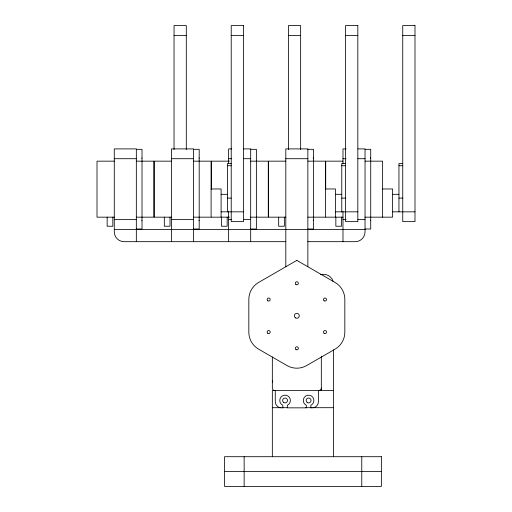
<?xml version="1.0" encoding="UTF-8"?>
<svg xmlns="http://www.w3.org/2000/svg" width="512" height="512" viewBox="0 0 512 512"><rect width="100%" height="100%" fill="white"/><g stroke="black" fill="none" stroke-linecap="round" stroke-linejoin="round"><path stroke-width="0.77" d="M174.042 35.405L186.298 35.405M231.219 35.405L243.469 35.405M288.397 35.405L300.646 35.405M345.568 35.405L357.824 35.405M402.746 35.405L414.995 35.405M231.782 148.902L228.627 148.902L228.627 163.526M243.597 148.902L250.682 148.902L250.682 241.677M346.131 148.902L342.982 148.902L342.982 163.526M357.946 148.902L365.037 148.902L365.037 231.878A9.805 9.805 0 0 1 355.232 241.677L307.859 241.677M136.333 149.325L142.016 149.325L142.016 229.011L136.333 229.011M193.51 149.325L199.194 149.325L199.194 229.011L193.51 229.011M250.682 149.325L256.365 149.325L256.365 229.011L250.682 229.011M307.859 149.325L313.549 149.325L313.549 229.011L307.859 229.011M365.037 149.325L370.72 149.325L370.72 229.011L365.037 229.011M141.664 158.067L142.016 158.067M198.842 158.067L199.194 158.067M313.19 158.067L313.549 158.067M370.362 158.067L370.72 158.067M114.278 158.707L136.333 158.707M171.456 158.707L193.504 158.707M228.627 158.707L231.782 158.707M243.597 158.707L250.682 158.707M285.805 158.707L307.859 158.707M342.982 158.707L346.131 158.707M357.946 158.707L365.037 158.707M114.304 161.158L97.005 161.158L97.005 217.171L114.304 217.171M136.333 161.158L153.926 161.158L153.926 217.171L136.333 217.171M171.488 161.158L154.182 161.158L154.182 217.171L171.488 217.171M193.51 161.158L211.104 161.158L211.104 217.171L193.51 217.171M229.446 161.158L211.354 161.158L211.354 189.562M250.682 161.158L268.275 161.158L268.275 217.171L250.682 217.171M285.837 161.158L268.531 161.158L268.531 217.171L285.837 217.171M307.859 161.158L325.453 161.158L325.453 217.171L307.859 217.171M343.008 161.158L325.702 161.158L325.702 189.562M365.037 161.158L382.63 161.158L382.63 217.171M231.219 163.526L227.424 163.526L227.424 211.834M345.574 163.526L341.773 163.526L341.773 211.834M402.746 163.526L398.95 163.526L398.95 211.834M227.424 165.722L231.219 165.722M341.773 165.722L345.574 165.722M398.95 165.722L402.746 165.722M211.104 188.966L221.101 188.966L221.101 217.171M325.453 188.966L335.456 188.966L335.456 217.171M382.63 188.966L392.627 188.966L392.627 217.171L365.037 217.171M221.101 194.31L227.424 194.31M335.456 194.31L341.773 194.31M392.627 194.31L398.95 194.31M227.424 198.112L231.219 198.112M341.773 198.112L345.574 198.112M398.95 198.112L402.746 198.112M221.101 211.834L243.469 211.834M335.456 211.834L357.824 211.834M392.627 211.834L414.995 211.834M211.354 217.171L229.446 217.171M325.702 217.171L343.008 217.171M114.278 219.622L136.333 219.622M171.456 219.622L193.504 219.622M228.627 219.622L231.782 219.622M243.597 219.622L250.682 219.622M342.982 219.622L346.131 219.622M357.946 219.622L365.037 219.622M141.664 220.262L142.016 220.262M198.842 220.262L199.194 220.262M313.19 220.262L313.549 220.262M370.362 220.262L370.72 220.262M114.278 229.427L365.037 229.427M285.805 241.677L124.077 241.677A9.805 9.805 0 0 1 114.278 231.878L114.278 148.902L136.333 148.902L136.333 241.677M320.608 274.387L323.776 274.387A9.805 9.805 0 0 1 333.197 281.498M333.581 390.541L272.339 390.541L272.339 456.704M272.339 407.693L281.088 407.693M282.675 407.693L287.45 407.693M305.741 407.693L311.309 407.693M312.896 407.693L333.581 407.693M224.544 471.552L381.37 471.552M361.766 456.704L361.766 486.4M342.982 211.648L342.982 241.677M341.536 217.171L341.536 226.234L335.846 226.234L335.846 217.171M333.581 349.798L333.581 456.704M321.325 356.211L321.325 390.541M318.394 390.541L318.394 401.715A6.125 6.125 0 0 1 312.269 407.84L310.835 407.84L310.835 405.28A5.306 5.306 0 0 0 312.755 397.178A5.306 5.306 0 0 0 304.429 397.178A5.306 5.306 0 0 0 306.349 405.28L306.349 407.84L287.309 407.84L287.309 405.28A5.306 5.306 0 0 0 289.229 397.178A5.306 5.306 0 0 0 280.909 397.178A5.306 5.306 0 0 0 282.829 405.28L282.829 407.84L281.395 407.84A6.125 6.125 0 0 1 275.27 401.715L275.27 390.541M307.859 266.746L307.859 148.902L285.805 148.902L285.805 266.746M300.646 149.562L300.646 25.6L288.397 25.6L288.397 149.562M284.365 217.171L284.365 226.234L278.675 226.234L278.675 217.171M272.339 356.922L272.339 388.09A2.477 2.477 0 0 0 274.835 390.522M244.147 456.704L244.147 486.4M228.627 211.648L228.627 241.677M227.181 217.171L227.181 226.234L221.498 226.234L221.498 217.171M193.504 241.677L193.504 148.902L171.456 148.902L171.456 241.677M186.298 149.562L186.298 25.6L174.042 25.6L174.042 149.562M170.01 217.171L170.01 226.234L164.326 226.234L164.326 217.171M112.832 217.171L112.832 226.234L107.149 226.234L107.149 217.171M321.344 388.09A2.477 2.477 0 0 1 318.829 390.522M272.499 382.522A9.805 9.805 0 0 1 272.339 380.736M296.832 260.378L258.637 282.432A19.603 19.603 0 0 0 248.832 299.411L248.832 332.198A19.603 19.603 0 0 0 258.637 349.171L287.027 365.568A19.603 19.603 0 0 0 306.63 365.568L335.027 349.171A19.603 19.603 0 0 0 344.832 332.198L344.832 299.411A19.603 19.603 0 0 0 335.027 282.432L296.832 260.378M243.469 25.6L231.219 25.6L231.219 221.632L243.469 221.632L243.469 25.6M357.824 25.6L345.568 25.6L345.568 221.632L357.824 221.632L357.824 25.6M414.995 25.6L402.746 25.6L402.746 221.632L414.995 221.632L414.995 25.6M381.37 456.704L224.544 456.704L224.544 486.4L381.37 486.4L381.37 456.704M324.16 300.813A1.517 1.517 0 0 0 326.509 299.629A1.517 1.517 0 0 0 324.307 298.189A1.517 1.517 0 0 0 324.16 300.813M324.173 333.338A1.517 1.517 0 0 0 326.509 332.128A1.517 1.517 0 0 0 324.294 330.714A1.517 1.517 0 0 0 324.173 333.338M296.07 349.632A1.517 1.517 0 0 0 298.349 348.32A1.517 1.517 0 0 0 296.07 347.002A1.517 1.517 0 0 0 296.07 349.632M267.84 333.331A1.517 1.517 0 0 0 270.189 332.147A1.517 1.517 0 0 0 267.987 330.707A1.517 1.517 0 0 0 267.84 333.331M267.853 300.826A1.517 1.517 0 0 0 270.189 299.616A1.517 1.517 0 0 0 267.974 298.195A1.517 1.517 0 0 0 267.853 300.826M295.955 284.525A1.517 1.517 0 0 0 298.342 283.424A1.517 1.517 0 0 0 296.192 281.907A1.517 1.517 0 0 0 295.955 284.525M283.846 402.592A2.451 2.451 0 0 0 287.52 400.474A2.451 2.451 0 0 0 283.846 398.349A2.451 2.451 0 0 0 283.846 402.592M307.366 402.592A2.451 2.451 0 0 0 311.046 400.474A2.451 2.451 0 0 0 307.366 398.349A2.451 2.451 0 0 0 307.366 402.592M295.603 317.926A2.451 2.451 0 0 0 299.283 315.802A2.451 2.451 0 0 0 295.603 313.677A2.451 2.451 0 0 0 295.603 317.926"/></g></svg>
